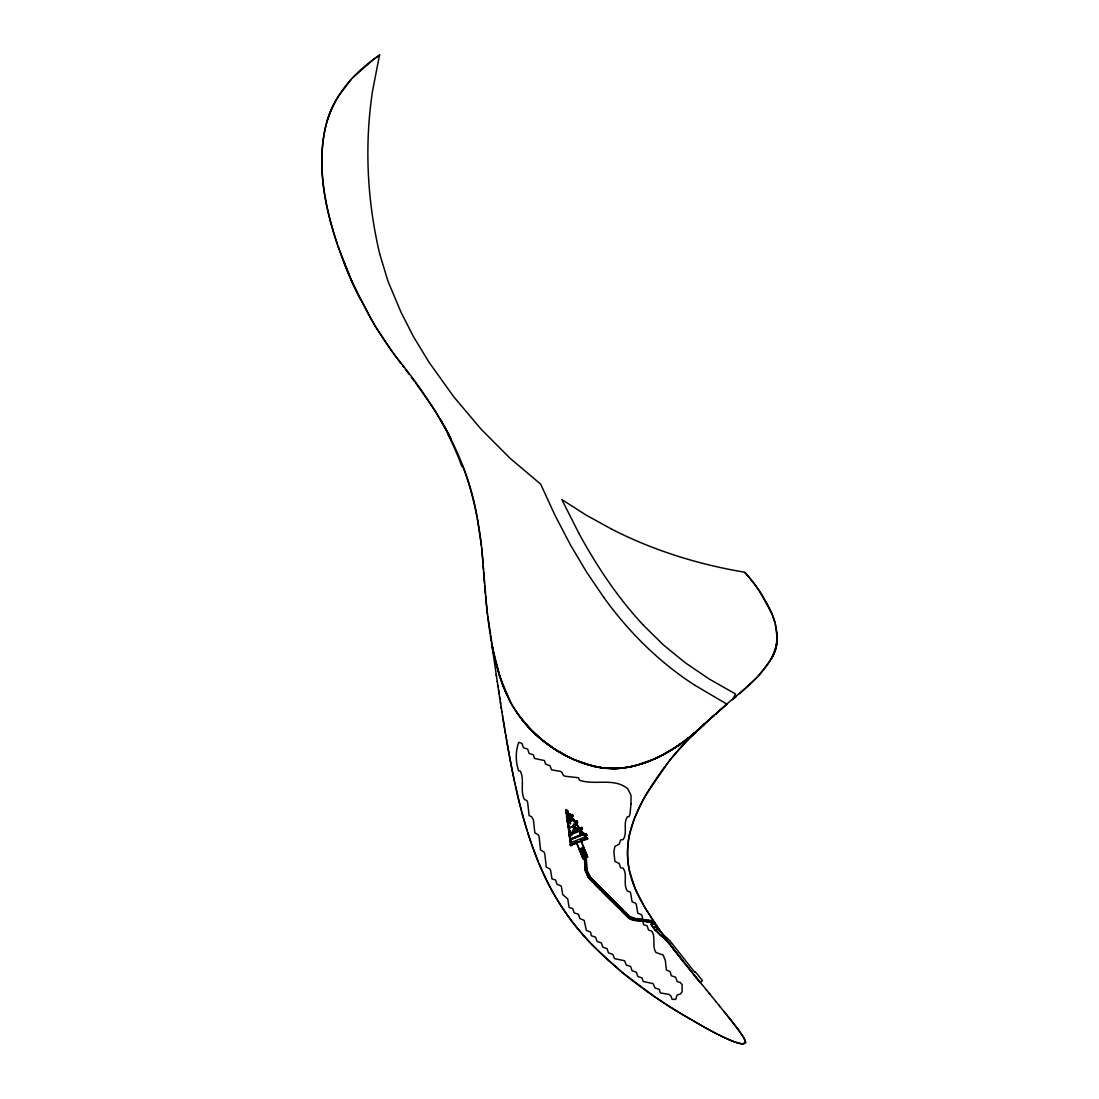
<?xml version="1.0" encoding="UTF-8"?>
<svg xmlns="http://www.w3.org/2000/svg" width="1099" height="1099" viewBox="0 0 1099 1099"><rect width="100%" height="100%" fill="white"/><g stroke="black" fill="none" stroke-linecap="round" stroke-linejoin="round"><path stroke-width="1.5" d="M634.741 920.275L634.988 918.462L629.37 916.278L590.589 877.414L587.003 870.284L586.234 857.756L584.407 857.838L585.217 870.696L588.707 877.95L626.897 916.401C633.848 923.888 645.965 918.846 654.084 924.204L654.812 922.528L649.99 920.454L634.988 918.462M636.403 920.495L636.651 918.682M638.079 920.715L638.313 918.901M639.742 920.935L639.989 919.121M641.418 921.168L641.651 919.341M643.08 921.388L643.327 919.575M644.742 921.608L644.989 919.794M646.418 921.827L646.665 920.014M648.08 922.047L648.328 920.234M649.756 922.267L649.99 920.454L654.084 924.204M633.065 920.042L633.326 918.228M372.52 91.135C364.332 145.15 367.121 200.719 379.691 253.842M372.534 91.08L379.498 55.156M351.158 79.403L338.41 96.231A105.408 105.202 46.6 0 0 329.357 114.461A104.02 103.828 40.6 0 0 326.966 121.536C315.798 162.226 324.411 205.06 337.311 244.28M378.867 55.582C360.898 67.918 344.729 83.538 334.536 103.004A104.048 103.855 39.5 0 0 326.966 121.536L325.853 125.561A115.821 115.629 36.9 0 0 324.548 131.289C316.251 176.06 328.354 221.792 344.317 263.472A428.637 428.349 -29.8 0 0 356.887 292.252L375.185 326.087L392.645 352.229M567.153 821.145L567.551 819.813M577.154 829.649L577.854 827.588L576.728 828.591L577.154 829.649L578.321 829.182M631.266 919.575L631.87 917.857M635.346 816.186L634.988 817.038A125.121 125.121 0 0 0 633.024 822.244C625.743 841.985 625.688 864.24 633.299 883.898M635.703 815.321L638.368 809.304M566.425 813.37L566.782 812.491M569.859 835.336L569.351 835.542M570.505 840.007L570.202 840.749M570.299 844.499L570.834 845.419M771.457 658.741L772.212 657.353A42.243 42.243 0 0 0 777.268 638.148L777.13 639.852A52.67 46.227 -19.6 0 1 777.007 641.514L776.856 642.929A40.951 40.759 -19.4 0 1 776.306 646.226L775.345 649.88A42.229 41.899 -20.9 0 1 774.039 653.507L773.71 654.248A47.889 45.402 -21.9 0 1 772.309 657.216M649.784 788.56L645.896 795.03A188.767 188.767 0 0 0 638.354 809.304M650.278 787.763L654.317 781.54M629.562 918.737L630.565 917.212M654.825 780.785L658.892 774.864M659.4 774.149L665.692 765.563M665.939 765.247L673.605 755.508A236.532 236.532 0 0 1 684.512 743.212L699.541 728.678M576.728 828.591L577.332 827.794M668.371 762.074L646.638 793.753A210.17 210.17 0 0 0 642.42 801.24L634.357 818.631L629.576 834.306A85.324 85.324 0 0 0 629.301 870.408L635.071 888.432M669.318 760.851L670.761 759.024M671.228 758.434L688.469 739.132M353.287 77.122L373.646 59.319M628.106 917.596L629.37 916.278M590.3 879.791L591.592 878.499M590.905 880.409L592.196 879.104M591.605 881.11L592.911 879.818M592.32 881.824L593.611 880.519M592.718 882.222L594.01 880.931M593.226 882.731L594.518 881.439M593.529 883.033L594.82 881.741M593.831 883.335L595.122 882.044M594.133 883.637L595.424 882.346M594.861 884.365L596.153 883.074M595.012 884.516L596.304 883.225M595.163 884.668L596.455 883.376M595.315 884.819L596.606 883.514M595.466 884.97L596.757 883.665M595.617 885.107L596.908 883.816M595.768 885.258L597.059 883.967M595.905 885.409L597.21 884.118M596.056 885.56L597.361 884.269M596.262 885.753L597.554 884.461M596.455 885.959L597.76 884.668M596.606 886.11L597.911 884.819M596.771 886.261L598.062 884.97M596.963 886.467L598.254 885.176M597.169 886.673L598.46 885.368M597.32 886.824L598.612 885.519M597.471 886.975L598.763 885.684M597.677 887.168L598.969 885.876M598.406 887.896L599.697 886.605M598.557 888.047L599.848 886.756M598.694 888.198L599.999 886.907M598.845 888.349L600.15 887.058M598.996 888.5L600.288 887.209M599.147 888.651L600.439 887.36M599.298 888.803L600.59 887.511M599.45 888.954L600.741 887.649M599.601 889.105L600.892 887.8M601.043 887.951L599.752 889.242L601.345 888.253M600.191 889.695L601.496 888.404M600.342 889.847L601.648 888.555M600.494 889.998L601.785 888.706M600.645 890.149L601.936 888.857M600.796 890.3L602.087 889.009M600.947 890.451L602.238 889.146M601.675 891.179L602.966 889.874M601.826 891.316L603.117 890.025M601.977 891.468L603.269 890.176M602.128 891.619L603.42 890.327M602.266 891.77L603.571 890.478M602.417 891.921L603.722 890.63M602.568 892.072L603.859 890.781M602.719 892.223L604.01 890.932M602.87 892.374L604.162 891.083M603.021 892.525L604.313 891.22M603.172 892.676L604.464 891.371M603.324 892.814L604.615 891.523M603.612 893.116L604.766 891.674M603.763 893.267L605.068 891.976M603.914 893.418L605.206 892.127M604.065 893.569L605.357 892.278M604.216 893.721L605.508 892.429M604.945 894.449L606.236 893.157M605.096 894.6L606.387 893.295M605.247 894.751L606.538 893.446M605.549 895.039L606.84 893.748M605.7 895.19L606.991 893.899M605.837 895.342L607.143 894.05M605.989 895.493L607.28 894.201M606.14 895.644L607.431 894.352M606.291 895.795L607.582 894.504M606.442 895.946L607.733 894.641M606.593 896.097L607.884 894.792M606.744 896.235L608.035 894.943M606.895 896.386L608.187 895.094M607.046 896.537L608.338 895.245M607.184 896.688L608.489 895.397M607.486 896.99L608.777 895.699M608.214 897.718L609.505 896.427M608.365 897.869L609.657 896.578M608.516 898.02L609.808 896.729M608.667 898.171L609.959 896.866M608.819 898.309L610.11 897.018M609.121 898.611L610.261 897.169M609.258 898.762L610.563 897.471M609.409 898.913L610.714 897.622M609.56 899.064L610.852 897.773M609.711 899.216L611.003 897.924M609.863 899.367L611.154 898.075M610.014 899.518L611.305 898.213M610.165 899.669L611.456 898.364M610.316 899.806L611.607 898.515M610.467 899.957L611.758 898.666M610.604 900.108L611.909 898.817M610.756 900.26L612.061 898.968M611.484 900.988L612.789 899.696M611.635 901.139L612.926 899.847M611.786 901.29L613.077 899.999M613.228 900.15L611.937 901.441L613.379 900.287M612.239 901.743L613.53 900.438M612.39 901.881L613.682 900.589M612.541 902.032L613.833 900.74M612.83 902.334L614.121 901.043M613.242 902.732L614.533 901.441M613.64 903.144L614.932 901.853M614.149 903.653L615.44 902.348M614.547 904.051L615.852 902.76M615.055 904.559L616.347 903.268M615.66 905.164L616.951 903.873M616.168 905.672L617.459 904.381M616.773 906.277L618.064 904.985M617.377 906.881L618.682 905.59M618.572 908.076L619.863 906.771M619.767 909.258L621.059 907.966M620.949 910.453L622.24 909.161M622.144 911.634L623.435 910.343M623.325 912.829L624.63 911.538M624.52 914.025L625.812 912.72M625.716 915.206L627.007 913.915M626.897 916.401L628.188 915.11M689.581 738.006L691.34 736.275M704.253 724.159L705.956 722.62M691.93 735.684L694.953 732.772L689.774 737.099M701.973 726.384L700.351 727.923M699.939 728.129L695.901 731.948L712.482 716.754M700.764 727.373L708.979 719.872M589.668 879.145L591.028 877.922M707 721.686L710.133 718.911M707.866 720.917L714.158 715.284M711.053 718.1L712.743 716.617M712.372 716.946L714.735 714.776M715.325 714.254L727.112 704.225M712.386 716.933L716.301 713.512M715.847 713.91L717.881 712.138M719.914 710.38L721.521 708.992M716.342 713.485C736.577 693.977 763.269 678.138 774.836 651.432A40.278 40.278 0 0 0 776.65 644.426L776.979 632.997L774.919 622.322A77.425 77.425 0 0 0 771.841 613.585L759.972 591.88A169.727 169.727 0 0 0 747.361 575.285L748.35 576.439M694.664 733.033L693.345 734.146M739.627 693.73L757.898 676.696L769.396 661.79A61.118 61.118 0 0 0 773.256 654.317L774.589 650.814A44.125 44.125 0 0 0 777.007 636.843L775.454 624.369M693.222 734.256L694.087 733.514M693.029 734.407L688.482 738.13M736.083 696.725L732.497 699.733L735.506 693.977L708.896 678.825L685.034 662.587L663.466 644.948L643.423 625.29M691.738 735.506L672.093 749.642M589.174 878.568L590.589 877.414M574.255 829.415L574.543 828.096L573.28 827.629M687.713 738.734L704.473 723.953A193.74 193.74 0 0 1 693.771 733.789M690.323 736.646L682.877 742.388M570.697 815.815L572.345 814.661L572.964 816.2L570.972 816.516M575.175 822.038L576.838 820.871L575.011 821.612M579.255 828.989L581.673 827.561L582.291 829.113L569.406 834.168L582.291 829.113M584.503 834.938L586.165 833.784L586.77 835.322L584.778 835.625M689.128 737.608L685.9 740.135M688.166 738.377L687.04 739.256M683.482 741.949L686.147 739.943M683.66 741.811L679.567 744.737M374.278 58.851L379.801 54.95M566.04 810.114L587.264 838.537L570.615 845.2L565.916 810.128L586.674 838.771M588.707 877.95L590.204 876.892M680.776 743.899L678.99 745.136M680.199 744.298L677.341 746.262L678.097 745.74M680.295 744.229L660.952 755.892M678.262 745.63L676.05 747.114M676.696 746.688L674.401 748.185M676.297 746.949L675.074 747.76M675.72 747.334L674.484 748.131M673.756 748.598L669.717 751.07M569.557 834.539L571.082 832.204L572.524 832.74L572.73 830.624L574.063 831.503L575.024 830.501L573.321 825.953L573.637 823.975L577.071 830.24L580.712 830.075M670.376 750.686L674.731 747.966M588.281 877.304L589.847 876.343M671.42 750.054L669.978 750.919M671.077 750.26L662.409 755.15M654.743 758.86L669.387 751.276M665.348 753.571L669.099 751.441M587.979 876.768L589.572 875.889M663.274 754.697L659.881 756.442M586.481 873.801L588.116 872.977M586.921 874.694L588.556 873.87M587.306 875.463L588.94 874.639M587.622 876.095L589.27 875.285M660.169 756.291L655.485 758.53M647.998 761.662L661.625 755.549M659.51 756.62L658.782 756.977M657.257 757.706L652.147 760M654.509 758.969L634.494 765.907M585.767 872.345L587.443 871.603M651.419 760.302L652.449 759.862M651.762 760.151L651.02 760.467M566.576 809.853L565.834 810.155L567.166 817.01L566.576 809.853L571.274 844.939M566.383 811.969L567.304 811.227L566.48 811.927M566.741 812.188L568.018 811.68L567.634 810.732L566.356 811.241L567.221 813.164L566.328 813.535L565.903 812.628L566.905 812.216M566.452 813.287L566.754 812.559M568.897 814.647L570.01 814.194M566.892 816.323L570.312 814.963M567.867 817.313L566.864 817.725L566.452 816.708L567.469 816.31L567.785 817.258M566.548 816.777L570.065 815.06M568.252 816.667L570.408 815.815M566.864 817.45L570.862 815.843M568.609 818.288L571.727 817.038M568.101 820.98L567.098 821.379L567.496 822.395L568.417 821.928L567.18 821.448M573.499 818.851L572.236 819.359L572.606 820.321L573.884 819.813L573.499 818.851L572.648 820.197M573.774 819.744L567.908 822.45M575.45 822.725L577.456 822.409L575.629 823.151L574.901 821.503L576.948 820.678L577.662 822.492L575.629 823.302M568.746 825.651L567.73 826.063L568.142 827.066L569.145 826.668L567.812 826.118M575.794 824.209L577.222 824.525L568.609 828.33L576.879 824.648M573.129 829.415L576.055 828.248M581.673 827.561L579.846 828.303L580.451 829.841L582.497 829.182L581.783 827.368L579.736 828.193L580.451 829.992M569.09 835.46L570.422 836.009L569.406 836.408L569.007 835.405L581.398 830.418M582.965 834.649L582.58 833.701L583.857 833.193L584.242 834.141L569.639 840.076L570.051 841.092L571.054 840.68L570.656 839.677L569.735 840.131M582.704 833.77L583.816 833.317M569.818 839.114L583.679 833.578M570.216 839.389L583.569 834.045M570.244 839.595L584.119 834.086M570.326 842.851L585.877 836.627M570.285 844.746L576.824 842.095M580.657 840.57L587.306 837.974M570.367 844.815L571.274 844.444M587.264 838.097L586.152 838.537L586.413 839.43L587.69 838.922L587.1 837.658L586.028 838.084L586.536 839.361M570.724 845.557L577.126 842.851M580.959 841.326L587.58 838.867M571.727 845.282L570.683 845.763L570.147 844.43L571.219 844.005L571.7 845.351M582.03 841.161L580.959 841.587L580.451 840.309L581.522 839.883L582.03 841.161L581.453 840.034M579.118 849.197L583.885 847.288M579.736 849.376L583.569 847.851M579.819 849.568L583.638 848.03M579.887 849.747L583.706 848.222M579.956 849.939L583.789 848.401M580.038 850.118L583.857 848.593M580.107 850.31L583.94 848.771M580.258 850.681L584.077 849.142M580.327 850.86L584.16 849.335M580.409 851.052L584.228 849.513M580.478 851.23L584.311 849.706M580.56 851.423L584.38 849.898M580.629 851.601L584.448 850.077M580.712 851.794L584.531 850.269M580.849 852.165L584.682 850.64M580.615 852.481L585.066 850.695M580.959 853.813L585.74 851.904M581.508 853.813L585.341 852.274M581.591 853.992L585.41 852.467M581.659 854.184L585.479 852.659M581.742 854.363L585.561 852.838M581.879 854.734L585.63 853.03M581.962 854.926L585.781 853.401M582.03 855.118L585.863 853.58M582.113 855.297L585.932 853.772M582.182 855.489L586.001 853.95M582.25 855.668L586.083 854.143M582.333 855.86L586.152 854.321M582.401 856.039L586.303 854.692M582.552 856.409L586.371 854.885M582.621 856.602L586.454 855.063M582.704 856.78L586.523 855.256M582.456 857.096L586.921 855.31M587.718 856.849L582.937 858.759L576.604 842.933M646.885 762.088L650.265 760.769L644.563 762.912M645.869 762.445L642.256 763.695M645.333 762.637L639.7 764.478M644.179 763.049L632.694 766.319M641.102 764.066L639.536 764.533M637.969 764.986L639.151 764.643M637.585 765.096L636.403 765.412M636.321 765.44L631.224 766.635M635.826 765.563L627.996 767.253M669.415 943.382L662.628 936.527L664.03 936.211L670.019 944.178M633.464 766.154L634.219 765.962M585.217 870.696L587.003 870.284M632.832 766.291L625.551 767.651M632.035 766.47L619.232 768.338A84.197 84.197 0 0 1 603.131 767.981L586.454 764.355M630.826 766.717L629.617 766.965M629.219 767.033L626.787 767.459M627.158 767.404L620.207 768.27M625.152 767.706L618.133 768.407M569.749 834.498L566.411 809.963L570.985 845.049M619.795 768.297L615.234 768.544M584.97 868.993L586.797 868.883M584.503 859.555L586.33 859.459M584.503 859.775L586.33 859.679M584.517 859.981L586.344 859.885M584.599 861.465L586.426 861.369M584.668 862.949L586.495 862.866M584.737 864.432L586.578 864.35M584.819 865.93L586.646 865.833M584.888 867.413L586.715 867.317M743.006 1044.05C746.015 1043.693 747.801 1039.791 742.745 1044.05M616.47 768.503L604.477 768.119M614.808 768.544L602.431 767.885M604.065 768.077L593.542 766.291M602.018 767.83L597.938 767.198M744.641 572.208C698.483 564.488 653.012 550.393 611.25 528.921M598.282 767.253L597.334 767.088M597.142 767.047L595.452 766.717M596.908 767.006L591.55 765.811M595.136 766.649L575.313 760.206M593.144 766.195L585.286 763.984M591.152 765.701L573.623 759.464M738.294 1043.212L742.512 1044.036L734.242 1041.838M737.855 1043.088L730.67 1040.41M584.902 763.86L580.588 762.335M584.695 763.791L582.676 763.091M582.209 762.926L580.299 762.225M734.05 1041.77L724.612 1037.717M578.019 761.332L579.915 762.074M579.544 761.937L577.483 761.112M577.634 761.181L576.879 760.865M730.45 1040.313L728.829 1039.627M576.453 760.687L570.56 758.035M575.739 760.384L574.406 759.807M567.372 821.489L567.812 822.478L573.513 819.827M568.636 830.844L569.227 830.665M728.596 1039.517L715.284 1033.142M571.933 758.681L574.557 759.876M572.744 759.066L567.922 756.744M724.337 1037.593L722.469 1036.7M570.299 757.912L569.57 757.568M722.194 1036.577L707.358 1028.994M569.928 757.733L567.18 756.373M568.073 756.826L554.885 749.284L542.645 740.424M611.168 528.88L586.234 515.156L561.836 499.578L578.816 533.194M714.968 1032.991L684.086 1015.682M566.012 755.769L567.057 756.304M566.081 755.796L565.339 755.411A139.889 139.889 0 0 1 543.483 741.111L539.362 737.663A129.998 129.998 0 0 1 517.904 713.897L516.585 711.932M726.934 704.143L694.705 685.172M706.712 1028.637L704.72 1027.565M704.047 1027.18L670.527 1007.247M683.358 1015.229L678.371 1012.179M677.671 1011.739L675.528 1010.407M674.813 1009.967L662.628 1002.109M669.085 1006.327L669.813 1006.78M667.656 1005.393L668.371 1005.86M666.942 1004.926L656.172 997.768M694.595 685.103C658.988 662.106 628.477 631.719 603.763 597.361M661.186 1001.148L661.9 1001.629M660.472 1000.667L653.658 996.051A477.914 477.914 0 0 1 626.004 975.569L605.865 958.232L589.833 942.351A286.729 286.729 0 0 1 583.542 935.428L578.692 929.754M532.053 730.821L541.78 739.709L554.13 748.804M654.743 996.793L655.457 997.288M654.029 996.298L622.268 972.505M695.09 972.134L695.543 972.464A9.204 9.204 0 0 1 696.972 973.783L702.481 980.624L700.063 982.588L697.302 979.168M695.365 972.327L694.829 971.928A9.163 9.149 0 0 1 693.4 970.609L669.607 940.414L662.999 934.397M662.903 934.329L656.872 928.614M660.856 935.167L662.216 936.664M661.186 935.853L661.983 936.472M662.34 936.334L664.387 938.436M662.257 936.266L662.766 937.104M660.842 935.579L655.512 930.097M660.307 935.153L652.792 926.979M541.615 739.572L540.584 738.72M620.935 971.406L596.881 949.605M539.554 737.827L530.006 728.706A128.185 128.185 0 0 1 509.757 700.503L508.851 698.758M664.483 938.519L669.717 944.343M664.799 938.807L667.395 941.445M595.672 948.396C571.384 924.355 552.055 895.41 539.059 863.8M531.71 730.478L524.566 722.579A18.271 2.5 49.1 0 1 523.811 721.7M643.286 625.139C617.748 597.664 596.784 566.205 578.885 533.331M746.825 574.667L744.834 572.414L746.468 574.255M667.203 941.225L669.332 943.849M746.647 574.461L747.361 575.285M655.581 930.716L655.65 930.798A17.886 17.872 0 0 1 657.339 929.108L657.353 929.204M655.265 930.358L655.169 929.685M720.216 1006.821L737.566 1028.568M707.014 990.611L702.179 984.649M718.828 1005.118L720.271 1006.904M706.314 989.732L710.078 994.375M715.985 1001.629L718.911 1005.214M709.336 993.455L716.136 1001.807M698.483 980.088L699.143 980.899M723.691 1011.121L724.639 1012.275M699.019 980.748L702.302 984.8M726.494 1014.583L727.098 1015.325M694.719 975.431L695.406 976.283M695.269 976.104L696.629 977.794M725.258 1013.058L725.889 1013.827M696.354 977.451L697.947 979.429M696.024 977.588L691.848 972.409M696.216 977.835L696.89 978.673M697.838 979.291L698.662 980.308M727.703 1016.08L729.763 1018.649M691.573 972.066L687.424 966.886M694.266 974.868L690.886 970.664M694.183 974.758L694.802 975.527M688.496 967.669L689.224 968.59M689.1 968.425L690.035 969.593M689.787 969.291L691.037 970.857M731.206 1020.449L732.181 1021.672M730.849 1019.996L730.052 1019.007M686.161 964.757L687.218 966.076M686.999 965.815L688.675 967.903M687.15 966.543L683.001 961.35M685.405 963.823L682.273 959.88M685.323 963.699L685.886 964.414M681.6 959.042L681.009 958.287M732.456 1022.015L743.103 1036.439M682.493 960.155L679.731 957.229M682.809 961.103L679.938 957.49M679.745 956.679L680.473 957.614M679.47 956.35L672.67 948.19M678.413 955.553L675.363 951.665M678.605 955.8L680.199 957.256M654.867 929.864L654.125 928.298M677.286 953.561L676.489 952.558M677.685 954.069L678.344 954.907M676.036 951.954L674.236 950.223M674.058 949.426L675.047 950.69M674.113 950.058L673.316 949.041M673.399 948.574L671.819 947.091M672.931 948.533L673.728 949M672.409 947.846L673.206 948.327M668.948 943.34L670.843 945.264M672.217 947.05L670.926 945.937M671.489 946.665L672.409 947.297M671.365 945.937L670.376 945.209M670.678 945.607L671.53 946.143M669.676 943.725L670.569 944.893M737.69 1028.719L738.487 1029.777M405.339 369.305L409.254 374.484M402.481 365.527L403.91 367.409M411.342 377.259L414.488 381.422M401.053 363.618L398.209 359.813M415.518 382.809L418.073 386.244M738.597 1029.928L744.545 1039.091M656.282 927.762L655.334 926.539M418.444 386.752L435.644 411.562L448.845 434.503M396.794 357.917L393.799 353.809M664.895 937.378L660.952 931.993M664.03 936.211L662.491 934.109M603.653 597.21L586.536 571.988L570.505 545.008L554.968 515.252L540.653 484.123L510.115 458.31L481.032 429.118L453.64 396.643L428.885 362.052L413.375 336.473L400.915 312.02L387.92 281.042L379.704 253.883M661.969 933.408L654.509 922.803M566.205 810.004L586.921 838.688M655.911 927.254L654.963 926.004M654.001 928.71L653.63 927.583M660.444 931.293L645.058 907.994L635.112 888.528M653.658 928.229L653.108 927.432M653.507 927.405L652.572 926.663M653.081 926.787L652.325 926.306M652.833 926.43L651.776 925.495M652.421 925.839L651.528 925.138M653.74 924.122C653.617 921.443 649.358 924.41 651.803 924.946M652.16 925.454L651.199 924.657L653.507 923.778M653.919 921.937L642.173 902.938A151.841 151.841 0 0 1 635.524 889.572L633.45 884.31M476.993 516.791C466.924 456.03 433.569 402.99 395.379 355.98C386.106 343.396 377.397 330.373 369.704 316.759M743.171 1036.549L745.383 1041.632L744.875 1039.846M368.989 315.495L352.216 282.196L337.984 246.286M510.458 701.808L509.689 700.351M509.593 700.173L508.425 697.92M508.494 698.044L506.612 694.156A152.788 152.788 0 0 1 501.501 681.6L494.893 659.029M509.771 700.516L499.77 676.572L492.036 645.456M508.164 697.384L507.656 696.34A142.788 142.788 0 0 1 504.125 688.455L499.702 676.38A237.7 237.686 69.7 0 1 493.355 651.899L493.19 651.267M505.444 691.559L506.831 694.623M538.386 862.166L531.586 844.266M587.031 837.809L587.457 838.867M584.915 834.773L585.204 835.46M580.368 828.536L580.67 829.305M575.601 821.86L575.876 822.56M575.038 824.552L575.327 825.239M571.109 815.65L571.398 816.337M587.553 856.904L581.179 840.955L576.714 842.727L583.088 858.69M581.124 841.12L587.443 856.945M583.418 847.48L584.75 850.818M585.259 852.096L586.605 855.434M567.592 810.856L567.895 811.625M579.585 849.005L580.931 852.343M581.44 853.621L582.772 856.973M575.876 842.26L576.302 843.331M503.246 686.257L504.111 688.414M462.803 466.155C474.342 497.05 480.675 529.759 482.956 562.619L481.664 547.81M531.078 842.782L527.63 832.286M527.149 830.734L523.921 819.827M774.987 622.556L771.841 613.572A107.771 107.771 0 0 0 767.445 604.354L762.94 596.482A158.764 158.764 0 0 0 759.244 590.795L758.612 589.861A170.263 170.263 0 0 0 747.636 575.601M523.467 818.219L521.709 811.763M521.283 810.142L519.181 801.885M519.085 801.459L518.206 797.874M518.11 797.448L516.351 789.879M494.77 658.48L493.781 654.084M515.568 786.376L515.953 788.12M514.799 782.873L515.184 784.631M493.286 651.748L493.877 654.509M493.657 653.52L492.901 649.852M514.428 781.128L513.673 777.529M513.48 776.622L512.738 773.009M493.066 650.69L491.61 643.094L496.473 676.201M512.546 772.089L511.997 769.327M492.998 650.32L491.61 643.094M511.818 768.407L511.076 764.698M492.723 648.973L487.008 610.701L483.011 563.416M510.898 763.764L510.183 760M510.005 759.066L509.469 756.194M477.392 518.852L481.431 545.736M509.29 755.233L506.969 742.347M491.349 641.624L490.305 635.414M506.447 739.325L506.708 740.836M505.636 734.654L506.172 737.772M504.853 729.983L505.375 733.102M504.592 728.417L504.07 725.258M503.026 718.815L503.809 723.65M502.504 715.6C510.087 761.978 518.206 808.672 534.705 852.838A328.189 328.189 0 0 0 538.345 862.083L546.285 879.708A251.63 251.63 0 0 0 578.624 929.809M501.927 711.946L502.696 716.823M501.46 709.006L500.375 702.041M501.158 707.028L501.982 712.331M500.691 704.033L499.605 696.986M499.908 698.991L497.82 685.213M489.989 633.354L487.709 616.745M498.603 690.419L499.125 693.84M497.256 681.49L498.039 686.724M496.226 674.594L497.284 681.668M487.461 614.671L485.511 595.905M485.318 593.817L484.604 585.465M484.439 583.377L483.56 571.604M482.969 562.867L483.024 563.567M483.436 569.667L483.175 565.793M566.095 755.604A133.158 133.158 0 0 1 510.211 701.945M625.372 767.679A85.379 85.379 0 0 1 598.749 767.363M448.131 434.874A293.103 290.589 -73.2 0 1 461.896 466.484M570.821 758.159A141.125 141.125 0 0 1 549.981 745.987M326.966 121.536A103.732 103.732 0 0 1 334.536 103.004M360.348 299.258A427.374 427.374 0 0 1 344.317 263.472M440.246 419.021A279.874 279.874 0 0 1 451.167 439.119M570.876 758.049A135.988 135.988 0 0 1 521.943 719.57M524.278 722.043A12.171 0.714 49.7 0 1 522.684 720.079M700.626 728.046A45.444 10.688 -41.7 0 1 699.802 728.816M704.459 724.255A24.7 3.462 -44.4 0 1 702.027 726.631M631.005 803.836L629.933 814.551L628.848 816.708L627.419 816.708C622.748 823.357 627.817 832.932 623.133 839.581L620.633 839.938L619.204 844.224L614.918 846.367L613.846 851.739L614.918 861.382L619.204 863.526L620.633 867.825L623.133 868.183C627.817 874.831 622.748 884.407 627.419 891.055L629.933 891.77L630.647 893.199L632.076 901.784L635.648 903.213L636.362 904.642L637.791 913.214L641.363 914.643L642.077 916.071L643.506 924.657L647.091 925.729L648.52 930.015L651.734 931.087C656.144 937.351 651.625 946.143 656.021 952.531L663.164 955.045L665.321 960.402L666.392 970.06L669.964 971.489L671.393 975.775L675.679 977.203L677.108 981.489L680.322 982.561L682.122 984.704L682.122 991.861L680.322 994.004L677.108 995.076L675.679 999.362L672.107 999.362L671.036 996.147L668.893 994.361L660.307 992.933L659.235 989.361L654.949 987.932L653.163 983.632L643.149 981.489L642.077 977.918L637.791 976.489L636.362 972.203L632.076 970.774L630.647 966.474L626.348 965.046L624.562 960.76L614.561 958.616L612.775 954.33L608.475 952.902L607.046 948.602L602.76 947.173L601.332 942.887L597.045 941.458L595.617 937.172L591.317 935.744L590.603 932.158L586.317 930.372L584.173 920.371L579.887 918.585L578.459 914.286L574.159 912.857L572.73 908.571L569.158 907.499L567.73 898.913L562.729 894.627L561.301 886.055L557.001 884.269L555.572 879.969L552 878.898L550.572 870.326L549.857 868.897L546.285 867.111L544.857 854.239L544.142 852.096L540.557 849.953L539.128 837.081L538.414 834.938L534.842 832.795L533.413 819.923L531.628 816.708L529.127 815.637L527.699 802.765L526.984 800.621L524.47 799.55C519.717 790.827 524.937 779.658 520.184 770.949L518.755 770.949C515.445 762.239 515.445 751.07 518.755 742.347L521.97 743.419L523.399 747.718L527.699 749.147L529.127 753.433L533.413 754.862L534.485 758.434L544.5 760.577L545.571 764.162L549.857 765.591L551.643 769.877L560.215 771.306L561.658 772.02L563.444 775.592L565.587 776.306L578.459 777.735L579.53 780.235C595.15 785.675 614.19 777.254 627.776 788.821L631.005 795.25L631.005 803.836M571.315 834.333L570.931 835.652L572.002 834.979L571.315 834.333M580.08 832.671L579.681 834.004L580.767 833.317L580.08 832.671M570.051 814.071L568.774 814.579L569.158 815.54L570.436 815.032L570.051 814.071M572.455 814.469L570.408 815.279L571.137 817.093L573.183 816.269L572.455 814.469M569.928 816.53L570.779 819.881L569.928 816.53M571.411 817.999L570.834 819.03L571.411 817.999M569.241 819.263L570.505 823.687L569.241 819.263M576.961 823.632L575.684 824.14L576.068 825.102L577.332 824.593L576.961 823.632M569.351 830.432L568.774 831.737L569.777 831.339L569.351 830.432M570.422 830.556L570.106 831.297L570.422 830.556M580.409 828.412L579.132 828.921L579.516 829.882L580.794 829.36L580.409 828.412M580.725 830.899L580.148 831.929L580.725 830.899M586.262 833.578L584.215 834.402L584.943 836.202L586.99 835.391L586.262 833.578M576.796 841.779L575.725 842.205L576.233 843.483L577.305 843.057L576.796 841.779"/></g></svg>
